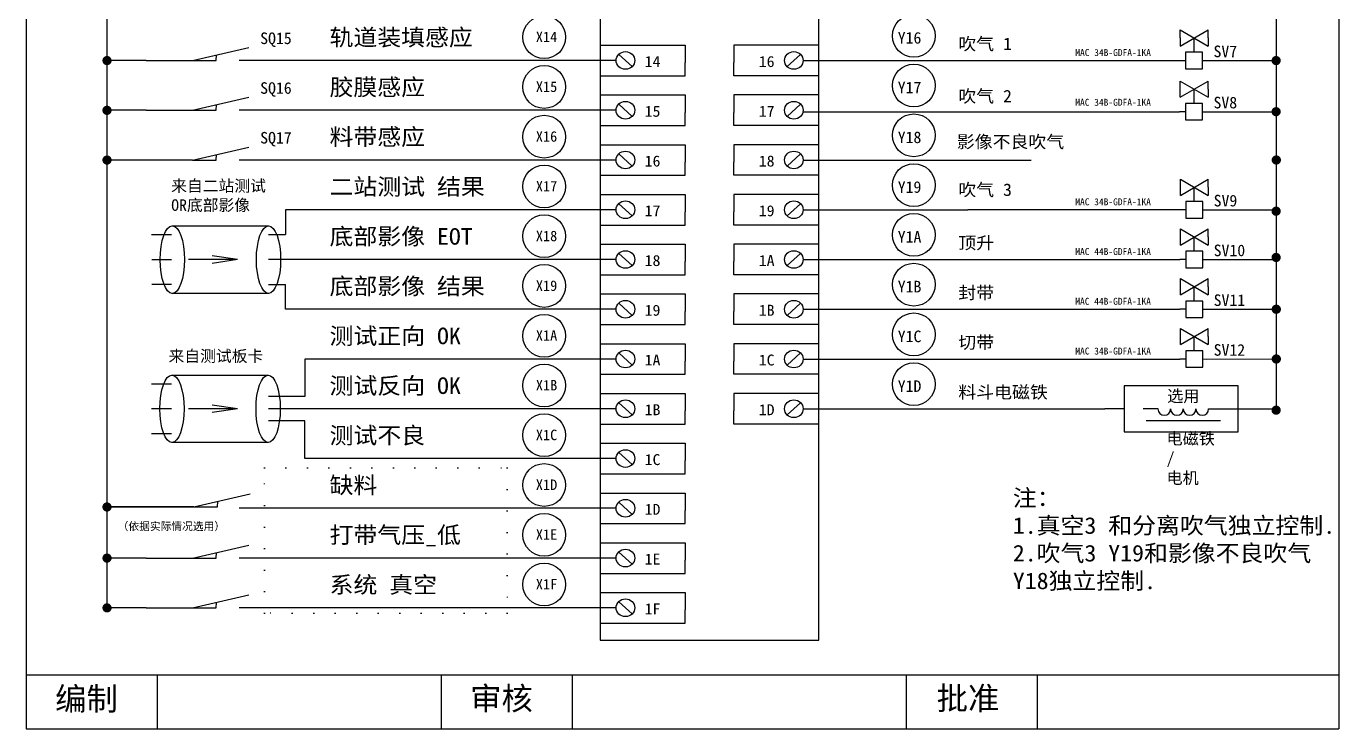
# Model space of a CAD drawing. Header units: millimetres. Extents: x 853 to 1267, y -1566 to -82.
# Drawn here: x 853 to 1053, y -405.9 to -298.9 of the extents above; entities that cross this region are included whole.
import ezdxf

# ---------------------------------------------------------------- set-up
doc = ezdxf.new("R2010")
doc.units = ezdxf.units.MM
doc.linetypes.add('DOT2', pattern=[3.175, 0, -3.175])
doc.layers.add('MAIN', color=7, linetype='Continuous')
doc.layers.add('虚线', color=7, linetype='DOT2')
doc.layers.add('粗体', color=7, linetype='Continuous', lineweight=35)
doc.styles.add('宋体', font='')
doc.styles.get('宋体').set_extended_font_data('SimSun')

msp = doc.modelspace()

# ---------------------------------------------------------------- linework, layer by layer
for p, q in [((853.04, -92, 165.16), (853.04, -405.95, 165.91)), ((1053.04, -92, 165.16), (1053.04, -405.95, 165.91))]:
    msp.add_line(p, q)
at = {"lineweight": -3}
for p, q in [((865.35, -387.53, 245.28), (865.35, -147.09, 166.09)), ((1028.88, -300.7, 223.43), (1028.88, -299.47, 223.43)), ((1028.88, -301.93, 223.43), (1033.12, -299.47, 223.43)), ((1028.88, -299.47, 223.43), (1033.12, -301.93, 223.43)), ((1033.12, -300.7, 223.43), (1033.12, -299.47, 223.43)), ((940.51, -301.8, 223.77), (953.47, -301.8, 223.77)), ((953.47, -301.8, 223.43), (953.47, -303.8, 223.43)), ((973.85, -301.8, 223.77), (960.89, -301.8, 223.77)), ((960.89, -301.8, 223.43), (960.89, -303.8, 223.43)), ((1028.88, -300.7, 223.43), (1028.88, -301.93, 223.43)), ((1031, -302.88, 223.43), (1031, -300.7, 223.43)), ((1033.12, -300.7, 223.43), (1033.12, -301.93, 223.43)), ((878.39, -304.13, 223.43), (886.97, -302.15, 223.43)), ((881.99, -304.13, 223.43), (882.01, -303.29, 223.43)), ((953.47, -303.8, 223.43), (953.47, -304.45, 223.43)), ((960.89, -303.8, 223.43), (960.89, -304.45, 223.43)), ((878.39, -304.13, 223.43), (881.99, -304.13, 223.43)), ((953.47, -306.46, 223.43), (953.47, -304.45, 223.43)), ((960.89, -306.46, 223.43), (960.89, -304.45, 223.43)), ((1027.89, -304.13, 223.43), (1029.7, -304.13, 223.43)), ((1032.3, -304.13, 223.43), (1043.5, -304.14, 229.23)), ((940.51, -306.46, 223.43), (953.47, -306.46, 223.43)), ((973.85, -306.46, 223.43), (960.89, -306.46, 223.43)), ((1028.88, -309.73, 226.06), (1028.88, -307.26, 226.06)), ((1028.88, -309.73, 226.06), (1033.12, -307.26, 226.06)), ((1028.88, -307.26, 226.06), (1033.12, -309.73, 226.06)), ((1033.12, -308.5, 226.06), (1033.12, -307.26, 226.06)), ((878.39, -311.71, 225.98), (886.97, -309.73, 225.98)), ((940.51, -309.38, 226.32), (953.47, -309.38, 226.32)), ((953.47, -309.38, 225.98), (953.47, -311.38, 225.98)), ((973.85, -309.38, 226.32), (960.89, -309.38, 226.32)), ((960.89, -309.38, 225.98), (960.89, -311.38, 225.98)), ((1031, -310.68, 226.06), (1031, -308.5, 226.06)), ((1033.12, -308.5, 226.06), (1033.12, -309.73, 226.06)), ((878.39, -311.71, 225.98), (881.99, -311.71, 225.98)), ((881.99, -311.71, 225.98), (882.01, -310.88, 225.98)), ((953.47, -311.38, 225.98), (953.47, -312.03, 225.98)), ((960.89, -311.38, 225.98), (960.89, -312.03, 225.98)), ((1032.3, -311.93, 226.06), (1043.5, -311.93, 231.85)), ((1032.86, -311.93, 226.06), (1043.5, -311.93, 231.85)), ((953.47, -314.04, 225.98), (953.47, -312.03, 225.98)), ((960.89, -314.04, 225.98), (960.89, -312.03, 225.98)), ((940.51, -314.04, 225.98), (953.47, -314.04, 225.98)), ((973.85, -314.04, 225.98), (960.89, -314.04, 225.98)), ((878.39, -319.29, 228.54), (886.97, -317.31, 228.54)), ((940.51, -316.96, 228.88), (953.47, -316.96, 228.88)), ((953.47, -316.96, 228.54), (953.47, -318.97, 228.54)), ((973.85, -316.96, 228.88), (960.89, -316.96, 228.88)), ((960.89, -316.96, 228.54), (960.89, -318.97, 228.54)), ((878.39, -319.29, 228.54), (881.99, -319.29, 228.54)), ((881.99, -319.29, 228.54), (882.01, -318.46, 228.54)), ((953.47, -318.97, 228.54), (953.47, -319.61, 228.54)), ((953.47, -321.62, 228.54), (953.47, -319.61, 228.54)), ((960.89, -318.97, 228.54), (960.89, -319.61, 228.54)), ((960.89, -321.62, 228.54), (960.89, -319.61, 228.54)), ((940.51, -321.62, 228.54), (953.47, -321.62, 228.54)), ((973.85, -321.62, 228.54), (960.89, -321.62, 228.54)), ((1028.91, -324.68, 231.09), (1028.91, -322.21, 231.09)), ((1028.91, -324.68, 231.09), (1033.14, -322.21, 231.09)), ((1028.91, -322.21, 231.09), (1033.14, -324.68, 231.09)), ((1031.02, -325.62, 231.09), (1031.02, -323.44, 231.09)), ((1033.14, -323.44, 231.09), (1033.14, -322.21, 231.09)), ((1033.14, -323.44, 231.09), (1033.14, -324.68, 231.09)), ((940.51, -324.54, 231.43), (953.47, -324.54, 231.43)), ((953.47, -324.54, 231.09), (953.47, -326.55, 231.09)), ((973.85, -324.54, 231.43), (960.89, -324.54, 231.43)), ((960.89, -324.54, 231.09), (960.89, -326.55, 231.09)), ((953.47, -326.55, 231.09), (953.47, -327.19, 231.09)), ((953.47, -329.2, 231.09), (953.47, -327.19, 231.09)), ((960.89, -326.55, 231.09), (960.89, -327.19, 231.09)), ((960.89, -329.2, 231.09), (960.89, -327.19, 231.09)), ((1032.32, -326.87, 231.09), (1043.52, -326.87, 236.89)), ((1032.88, -326.87, 231.09), (1043.52, -326.87, 236.89)), ((940.51, -329.2, 231.09), (953.47, -329.2, 231.09)), ((973.85, -329.2, 231.09), (960.89, -329.2, 231.09)), ((1028.91, -332.26, 233.65), (1028.91, -329.79, 233.65)), ((1028.91, -332.26, 233.65), (1033.14, -329.79, 233.65)), ((1028.91, -329.79, 233.65), (1033.14, -332.26, 233.65)), ((1028.91, -332.26, 233.65), (1028.91, -329.79, 233.65)), ((1028.91, -332.26, 233.65), (1033.14, -329.79, 233.65)), ((1028.91, -329.79, 233.65), (1033.14, -332.26, 233.65)), ((1033.14, -331.02, 233.65), (1033.14, -329.79, 233.65)), ((1033.14, -331.02, 233.65), (1033.14, -329.79, 233.65)), ((1031.02, -333.2, 233.65), (1031.02, -331.02, 233.65)), ((1031.02, -333.2, 233.65), (1031.02, -331.02, 233.65)), ((1033.14, -331.02, 233.65), (1033.14, -332.26, 233.65)), ((1033.14, -331.02, 233.65), (1033.14, -332.26, 233.65)), ((885.21, -334.46, 233.65), (881.36, -333.88, 233.65)), ((940.51, -332.12, 233.99), (953.47, -332.12, 233.99)), ((953.47, -332.12, 233.65), (953.47, -334.13, 233.65)), ((973.85, -332.12, 233.99), (960.89, -332.12, 233.99)), ((960.89, -332.12, 233.65), (960.89, -334.13, 233.65)), ((885.21, -334.46, 233.65), (881.36, -335.04, 233.65)), ((953.47, -334.13, 233.65), (953.47, -334.77, 233.65)), ((953.47, -336.78, 233.65), (953.47, -334.77, 233.65)), ((960.89, -334.13, 233.65), (960.89, -334.77, 233.65)), ((960.89, -336.78, 233.65), (960.89, -334.77, 233.65)), ((1032.32, -334.46, 233.65), (1043.52, -334.45, 239.44)), ((1032.32, -334.46, 233.65), (1043.52, -334.45, 239.44)), ((1032.88, -334.46, 233.65), (1043.52, -334.45, 239.44)), ((1032.88, -334.46, 233.65), (1043.52, -334.45, 239.44)), ((940.51, -336.78, 233.65), (953.47, -336.78, 233.65)), ((973.85, -336.78, 233.65), (960.89, -336.78, 233.65)), ((1028.91, -339.84, 236.2), (1033.14, -337.37, 236.2)), ((1028.91, -337.37, 236.2), (1033.14, -339.84, 236.2)), ((1028.91, -339.84, 236.2), (1028.91, -337.37, 236.2)), ((1028.91, -339.84, 236.2), (1033.14, -337.37, 236.2)), ((1028.91, -337.37, 236.2), (1033.14, -339.84, 236.2)), ((1033.14, -338.6, 236.2), (1033.14, -337.37, 236.2)), ((1033.14, -338.6, 236.2), (1033.14, -337.37, 236.2)), ((940.51, -339.7, 236.54), (953.47, -339.7, 236.54)), ((953.47, -339.7, 236.2), (953.47, -341.71, 236.2)), ((973.85, -339.7, 236.54), (960.89, -339.7, 236.54)), ((960.89, -339.7, 236.2), (960.89, -341.71, 236.2)), ((1031.02, -340.78, 236.2), (1031.02, -338.6, 236.2)), ((1031.02, -340.78, 236.2), (1031.02, -338.6, 236.2)), ((1033.14, -338.6, 236.2), (1033.14, -339.84, 236.2)), ((1033.14, -338.6, 236.2), (1033.14, -339.84, 236.2)), ((953.47, -341.71, 236.2), (953.47, -342.36, 236.2)), ((960.89, -341.71, 236.2), (960.89, -342.36, 236.2)), ((953.47, -344.36, 236.2), (953.47, -342.36, 236.2)), ((960.89, -344.36, 236.2), (960.89, -342.36, 236.2)), ((1032.32, -342.04, 236.2), (1043.52, -342.03, 242)), ((1032.32, -342.04, 236.2), (1043.52, -342.03, 242)), ((1032.88, -342.04, 236.2), (1043.52, -342.03, 242)), ((1032.88, -342.04, 236.2), (1043.52, -342.03, 242)), ((940.51, -344.36, 236.2), (953.47, -344.36, 236.2)), ((973.85, -344.36, 236.2), (960.89, -344.36, 236.2)), ((1028.91, -347.42, 238.76), (1033.14, -344.95, 238.76)), ((1028.91, -344.95, 238.76), (1033.14, -347.42, 238.76)), ((1028.91, -347.42, 238.76), (1028.91, -344.95, 238.76)), ((1028.91, -347.42, 238.76), (1033.14, -344.95, 238.76)), ((1028.91, -344.95, 238.76), (1033.14, -347.42, 238.76)), ((1028.91, -347.42, 238.76), (1033.14, -344.95, 238.76)), ((1028.91, -344.95, 238.76), (1033.14, -347.42, 238.76)), ((1028.91, -347.42, 238.76), (1028.91, -344.95, 238.76)), ((1028.91, -347.42, 238.76), (1033.14, -344.95, 238.76)), ((1028.91, -344.95, 238.76), (1033.14, -347.42, 238.76)), ((1028.91, -347.42, 238.76), (1033.14, -344.95, 238.76)), ((1028.91, -344.95, 238.76), (1033.14, -347.42, 238.76)), ((1028.91, -347.42, 238.76), (1028.91, -344.95, 238.76)), ((1028.91, -347.42, 238.76), (1033.14, -344.95, 238.76)), ((1028.91, -344.95, 238.76), (1033.14, -347.42, 238.76)), ((1033.14, -346.19, 238.76), (1033.14, -344.95, 238.76)), ((1033.14, -346.19, 238.76), (1033.14, -344.95, 238.76)), ((1033.14, -346.19, 238.76), (1033.14, -344.95, 238.76)), ((1033.14, -346.19, 238.76), (1033.14, -344.95, 238.76)), ((1033.14, -346.19, 238.76), (1033.14, -344.95, 238.76)), ((1033.14, -346.19, 238.76), (1033.14, -344.95, 238.76)), ((940.51, -347.28, 239.1), (953.47, -347.28, 239.1)), ((953.47, -347.28, 238.76), (953.47, -349.29, 238.76)), ((973.85, -347.28, 239.1), (960.89, -347.28, 239.1)), ((960.89, -347.28, 238.76), (960.89, -349.29, 238.76)), ((1031.02, -348.37, 238.76), (1031.02, -346.19, 238.76)), ((1031.02, -348.37, 238.76), (1031.02, -346.19, 238.76)), ((1031.02, -348.37, 238.76), (1031.02, -346.19, 238.76)), ((1031.02, -348.37, 238.76), (1031.02, -346.19, 238.76)), ((1031.02, -348.37, 238.76), (1031.02, -346.19, 238.76)), ((1031.02, -348.37, 238.76), (1031.02, -346.19, 238.76)), ((1033.14, -346.19, 238.76), (1033.14, -347.42, 238.76)), ((1033.14, -346.19, 238.76), (1033.14, -347.42, 238.76)), ((1033.14, -346.19, 238.76), (1033.14, -347.42, 238.76)), ((1033.14, -346.19, 238.76), (1033.14, -347.42, 238.76)), ((1033.14, -346.19, 238.76), (1033.14, -347.42, 238.76)), ((1033.14, -346.19, 238.76), (1033.14, -347.42, 238.76)), ((953.47, -349.29, 238.76), (953.47, -349.94, 238.76)), ((953.47, -351.94, 238.76), (953.47, -349.94, 238.76)), ((960.89, -349.29, 238.76), (960.89, -349.94, 238.76)), ((960.89, -351.94, 238.76), (960.89, -349.94, 238.76)), ((1032.32, -349.62, 238.76), (1043.52, -349.61, 244.55)), ((1032.32, -349.62, 238.76), (1043.52, -349.61, 244.55)), ((1032.32, -349.62, 238.76), (1043.52, -349.61, 244.55)), ((1032.32, -349.62, 238.76), (1043.52, -349.61, 244.55)), ((1032.32, -349.62, 238.76), (1043.52, -349.61, 244.55)), ((1032.32, -349.62, 238.76), (1043.52, -349.61, 244.55)), ((1032.88, -349.62, 238.76), (1043.52, -349.61, 244.55)), ((1032.88, -349.62, 238.76), (1043.52, -349.61, 244.55)), ((1032.88, -349.62, 238.76), (1043.52, -349.61, 244.55)), ((1032.88, -349.62, 238.76), (1043.52, -349.61, 244.55)), ((1032.88, -349.62, 238.76), (1043.52, -349.61, 244.55)), ((1032.88, -349.62, 238.76), (1043.52, -349.61, 244.55)), ((940.51, -351.94, 238.76), (953.47, -351.94, 238.76)), ((973.85, -351.94, 238.76), (960.89, -351.94, 238.76)), ((940.51, -354.87, 241.65), (953.47, -354.87, 241.65)), ((953.47, -354.86, 241.31), (953.47, -356.87, 241.31)), ((960.89, -354.86, 241.31), (960.89, -356.87, 241.31)), ((973.85, -354.87, 241.65), (960.89, -354.87, 241.65)), ((885.21, -357.2, 241.31), (881.36, -356.62, 241.31)), ((885.21, -357.2, 241.31), (881.36, -357.78, 241.31)), ((953.47, -356.87, 241.31), (953.47, -357.52, 241.31)), ((953.47, -359.53, 241.31), (953.47, -357.52, 241.31)), ((960.89, -356.87, 241.31), (960.89, -357.52, 241.31)), ((960.89, -359.53, 241.31), (960.89, -357.52, 241.31)), ((1025.5, -357.22, 241.31), (1023.23, -357.22, 241.31)), ((1033.22, -357.22, 241.31), (1042.85, -357.22, 241.31)), ((940.51, -359.53, 241.31), (953.47, -359.53, 241.31)), ((973.85, -359.53, 241.31), (960.89, -359.53, 241.31)), ((1035.03, -359.01, 241.31), (1023.7, -359.01, 241.31)), ((940.51, -362.45, 244.21), (953.47, -362.45, 244.21)), ((953.47, -362.44, 243.87), (953.47, -364.45, 243.87)), ((953.47, -364.45, 243.87), (953.47, -365.1, 243.87)), ((953.47, -367.11, 243.87), (953.47, -365.1, 243.87)), ((940.51, -367.11, 243.87), (953.47, -367.11, 243.87)), ((878.6, -372.16, 240.22), (887.18, -370.18, 240.22)), ((882.2, -372.16, 240.22), (882.22, -371.32, 240.22)), ((940.51, -370.03, 246.76), (953.47, -370.03, 246.76)), ((953.47, -370.03, 246.42), (953.47, -372.03, 246.42)), ((878.6, -372.16, 240.22), (882.2, -372.16, 240.22)), ((953.47, -372.03, 246.42), (953.47, -372.68, 246.42)), ((953.47, -374.69, 246.42), (953.47, -372.68, 246.42)), ((940.51, -374.69, 246.42), (953.47, -374.69, 246.42)), ((878.39, -379.94, 248.98), (886.97, -377.96, 248.98)), ((940.51, -377.61, 249.32), (953.47, -377.61, 249.32)), ((953.47, -377.61, 248.98), (953.47, -379.62, 248.98)), ((878.39, -379.94, 248.98), (881.99, -379.94, 248.98)), ((881.99, -379.94, 248.98), (882.01, -379.11, 248.98)), ((953.47, -379.62, 248.98), (953.47, -380.26, 248.98)), ((953.47, -382.27, 248.98), (953.47, -380.26, 248.98)), ((940.51, -382.27, 248.98), (953.47, -382.27, 248.98)), ((878.39, -387.52, 251.53), (886.97, -385.54, 251.53)), ((940.51, -385.19, 251.87), (953.47, -385.19, 251.87)), ((953.47, -385.19, 251.53), (953.47, -387.2, 251.53)), ((878.39, -387.52, 251.53), (881.99, -387.52, 251.53)), ((881.99, -387.52, 251.53), (882.01, -386.69, 251.53)), ((953.47, -387.2, 251.53), (953.47, -387.84, 251.53)), ((953.47, -389.85, 251.53), (953.47, -387.84, 251.53)), ((940.51, -389.85, 251.53), (953.47, -389.85, 251.53))]:
    msp.add_line(p, q, dxfattribs=at)
at = {"extrusion": (-6.16298e-33, 0.319321, 0.947647)}
for p, q in [((1043.5, -211.71, 199.19), (1043.5, -357.41, 257.95)), ((943.32, -303.21, 223.12), (945.38, -305.05, 223.74)), ((971.04, -303.21, 223.12), (968.98, -305.05, 223.74)), ((871.33, -304.13, 223.43), (865.35, -304.14, 217.18)), ((871.33, -304.13, 223.43), (878.39, -304.13, 223.43)), ((938.17, -304.13, 223.43), (885.49, -304.13, 223.43)), ((942.93, -304.13, 223.43), (938.17, -304.13, 223.43)), ((971.42, -304.13, 223.43), (976.19, -304.13, 223.43)), ((976.19, -304.13, 223.43), (996.51, -304.13, 223.43)), ((996.51, -304.13, 223.43), (1027.87, -304.13, 223.43)), ((871.33, -311.71, 225.98), (865.35, -311.72, 219.74)), ((871.33, -311.71, 225.98), (878.39, -311.71, 225.98)), ((892.55, -311.71, 225.98), (885.49, -311.71, 225.98)), ((938.17, -311.71, 225.98), (892.55, -311.71, 225.98)), ((942.93, -311.71, 225.98), (938.17, -311.71, 225.98)), ((943.32, -310.79, 225.67), (945.38, -312.64, 226.3)), ((971.04, -310.79, 225.67), (968.98, -312.64, 226.3)), ((971.41, -311.93, 226.06), (976.19, -311.93, 226.06)), ((976.19, -311.93, 226.06), (996.51, -311.93, 226.06)), ((996.51, -311.93, 226.06), (1028.79, -311.93, 226.06)), ((1029.7, -311.93, 226.06), (1028.8, -311.93, 226.06)), ((878.39, -319.29, 228.54), (865.35, -319.3, 222.29)), ((938.17, -319.29, 228.54), (885.49, -319.29, 228.54)), ((942.93, -319.29, 228.54), (938.17, -319.29, 228.54)), ((943.32, -318.37, 228.23), (945.38, -320.22, 228.85)), ((971.04, -318.37, 228.23), (968.98, -320.22, 228.85)), ((971.42, -319.29, 228.54), (976.19, -319.29, 228.54)), ((976.19, -319.29, 228.54), (996.51, -319.29, 228.54)), ((996.51, -319.29, 228.54), (1006.17, -319.29, 228.54)), ((943.32, -325.95, 230.78), (945.38, -327.8, 231.4)), ((971.04, -325.95, 230.78), (968.98, -327.8, 231.4)), ((938.17, -326.87, 231.09), (892.55, -326.87, 231.09)), ((892.55, -326.87, 231.09), (892.55, -330.66, 232.37)), ((942.93, -326.87, 231.09), (938.17, -326.87, 231.09)), ((971.42, -326.87, 231.09), (976.19, -326.87, 231.09)), ((976.19, -326.87, 231.09), (996.51, -326.87, 231.09)), ((1028.82, -326.87, 231.09), (996.51, -326.87, 231.09)), ((1029.72, -326.87, 231.09), (1028.82, -326.87, 231.09)), ((875.31, -329.3, 231.91), (889.95, -329.3, 231.91)), ((872.14, -330.66, 232.37), (875.2, -330.66, 232.37)), ((889.96, -330.66, 232.37), (892.55, -330.66, 232.37)), ((943.32, -333.53, 233.34), (945.38, -335.38, 233.96)), ((971.04, -333.53, 233.34), (968.98, -335.38, 233.96)), ((872.17, -334.46, 233.65), (875.2, -334.46, 233.65)), ((885.21, -334.46, 233.65), (877.78, -334.46, 233.65)), ((938.17, -334.46, 233.65), (889.96, -334.46, 233.65)), ((942.93, -334.46, 233.65), (938.17, -334.46, 233.65)), ((971.42, -334.46, 233.65), (976.19, -334.46, 233.65)), ((976.19, -334.46, 233.65), (996.51, -334.46, 233.65)), ((996.51, -334.46, 233.65), (1028.82, -334.46, 233.65)), ((1029.72, -334.46, 233.65), (1028.82, -334.46, 233.65)), ((1029.72, -334.46, 233.65), (1028.82, -334.46, 233.65)), ((875.2, -338.25, 234.92), (872.2, -338.25, 234.92)), ((889.96, -339.61, 235.38), (875.25, -339.61, 235.38)), ((889.96, -338.25, 234.92), (892.55, -338.25, 234.92)), ((892.55, -342.04, 236.2), (892.55, -338.25, 234.92)), ((943.32, -341.11, 235.89), (945.38, -342.96, 236.51)), ((971.04, -341.11, 235.89), (968.98, -342.96, 236.51)), ((938.17, -342.04, 236.2), (892.55, -342.04, 236.2)), ((942.93, -342.04, 236.2), (938.17, -342.04, 236.2)), ((971.42, -342.04, 236.2), (976.19, -342.04, 236.2)), ((976.19, -342.04, 236.2), (996.51, -342.04, 236.2)), ((996.51, -342.04, 236.2), (1028.82, -342.04, 236.2)), ((1029.72, -342.04, 236.2), (1028.82, -342.04, 236.2)), ((1029.72, -342.04, 236.2), (1028.82, -342.04, 236.2)), ((938.17, -349.62, 238.76), (895.47, -349.62, 238.76)), ((895.47, -349.62, 238.76), (895.47, -355.34, 240.69)), ((942.93, -349.62, 238.76), (938.17, -349.62, 238.76)), ((943.32, -348.69, 238.45), (945.38, -350.54, 239.07)), ((971.04, -348.69, 238.45), (968.98, -350.54, 239.07)), ((971.42, -349.62, 238.76), (976.19, -349.62, 238.76)), ((976.19, -349.62, 238.76), (996.51, -349.62, 238.76)), ((996.51, -349.62, 238.76), (1028.82, -349.62, 238.76)), ((1029.72, -349.62, 238.76), (1028.82, -349.62, 238.76)), ((1029.72, -349.62, 238.76), (1028.82, -349.62, 238.76)), ((1029.72, -349.62, 238.76), (1028.82, -349.62, 238.76)), ((1029.72, -349.62, 238.76), (1028.82, -349.62, 238.76)), ((1029.72, -349.62, 238.76), (1028.82, -349.62, 238.76)), ((1029.72, -349.62, 238.76), (1028.82, -349.62, 238.76)), ((875.2, -353.47, 240.06), (872.14, -353.47, 240.06)), ((875.25, -352.05, 239.58), (889.89, -352.05, 239.58)), ((895.47, -355.34, 240.69), (889.96, -355.34, 240.69)), ((875.2, -357.2, 241.31), (872.14, -357.2, 241.31)), ((885.21, -357.2, 241.31), (877.78, -357.2, 241.31)), ((938.17, -357.2, 241.31), (889.96, -357.2, 241.31)), ((942.93, -357.2, 241.31), (938.17, -357.2, 241.31)), ((943.32, -356.28, 241), (945.38, -358.12, 241.62)), ((971.04, -356.28, 241), (968.98, -358.12, 241.62)), ((971.42, -357.2, 241.31), (976.19, -357.2, 241.31)), ((976.19, -357.2, 241.31), (996.51, -357.2, 241.31)), ((996.51, -357.2, 241.31), (1017.39, -357.2, 241.31)), ((1020.32, -357.2, 241.31), (1017.39, -357.2, 241.31)), ((895.5, -359.01, 241.92), (889.96, -359.01, 241.92)), ((895.5, -364.78, 243.87), (895.5, -359.01, 241.92)), ((875.2, -360.99, 242.59), (872.14, -360.99, 242.59)), ((889.9, -362.35, 243.05), (875.19, -362.35, 243.05)), ((943.32, -363.86, 243.55), (945.38, -365.7, 244.18)), ((938.17, -364.78, 243.87), (895.5, -364.78, 243.87)), ((942.93, -364.78, 243.87), (938.17, -364.78, 243.87)), ((943.32, -371.44, 246.11), (945.38, -373.28, 246.73)), ((938.17, -372.36, 246.42), (885.49, -372.36, 246.42)), ((942.93, -372.36, 246.42), (938.17, -372.36, 246.42)), ((871.33, -379.94, 248.98), (865.35, -379.95, 242.73)), ((871.33, -379.94, 248.98), (878.39, -379.94, 248.98)), ((892.55, -379.94, 248.98), (885.49, -379.94, 248.98)), ((938.17, -379.94, 248.98), (892.55, -379.94, 248.98)), ((942.93, -379.94, 248.98), (938.17, -379.94, 248.98)), ((943.32, -379.02, 248.66), (945.38, -380.87, 249.29)), ((871.33, -387.52, 251.53), (865.35, -387.53, 245.28)), ((871.33, -387.52, 251.53), (878.39, -387.52, 251.53)), ((938.17, -387.52, 251.53), (885.49, -387.52, 251.53)), ((942.93, -387.52, 251.53), (938.17, -387.52, 251.53)), ((943.32, -386.6, 251.22), (945.38, -388.45, 251.84)), ((940.51, -392.47, 165.16), (973.84, -392.47, 165.16))]:
    msp.add_line(p, q, dxfattribs=at)
at = {"lineweight": -3, "elevation": 165.16}
msp.add_lwpolyline([(973.84, -392.47), (973.84, -110.33), (940.53, -110.33), (940.51, -392.47)], dxfattribs=at)
at = {"lineweight": -3, "const_width": 0.705}
for points, elevation in [([(865, -304.14, 1), (865.7, -304.14, 1)], 217.18), ([(1043.15, -304.14, 1), (1043.85, -304.14, 1)], 229.23), ([(865, -311.72, 1), (865.7, -311.72, 1)], 219.74), ([(1043.15, -311.93, 1), (1043.85, -311.93, 1)], 231.85), ([(865, -319.3, 1), (865.7, -319.3, 1)], 222.29), ([(1043.17, -319.29, 1), (1043.88, -319.29, 1)], 234.33), ([(1043.15, -327.09, 1), (1043.85, -327.09, 1)], 197.88), ([(1043.15, -334.14, 1), (1043.85, -334.14, 1)], 197.88), ([(1043.17, -342.03, 1), (1043.88, -342.03, 1)], 242), ([(1043.17, -349.61, 1), (1043.88, -349.61, 1)], 244.55), ([(1043.17, -349.61, 1), (1043.88, -349.61, 1)], 244.55), ([(1043.15, -357.41, 1), (1043.85, -357.41, 1)], 257.95), ([(865, -372.16, 1), (865.7, -372.16, 1)], 240.22), ([(865, -379.95, 1), (865.7, -379.95, 1)], 242.73), ([(865, -387.53, 1), (865.7, -387.53, 1)], 245.28)]:
    msp.add_lwpolyline(points, format="xyb", close=True, dxfattribs=dict(at, elevation=elevation))
at = {"lineweight": -3}
for points, elevation in [([(1029.7, -305.38), (1032.3, -305.38), (1032.3, -302.88), (1029.7, -302.88)], 223.43), ([(1029.7, -313.18), (1032.3, -313.18), (1032.3, -310.68), (1029.7, -310.68)], 226.06), ([(1029.72, -328.13), (1032.32, -328.13), (1032.32, -325.62), (1029.72, -325.62)], 231.09), ([(1029.72, -335.71), (1032.32, -335.71), (1032.32, -333.2), (1029.72, -333.2)], 233.65), ([(1029.72, -335.71), (1032.32, -335.71), (1032.32, -333.2), (1029.72, -333.2)], 233.65), ([(1029.72, -343.29), (1032.32, -343.29), (1032.32, -340.78), (1029.72, -340.78)], 236.2), ([(1029.72, -343.29), (1032.32, -343.29), (1032.32, -340.78), (1029.72, -340.78)], 236.2), ([(1029.72, -350.87), (1032.32, -350.87), (1032.32, -348.37), (1029.72, -348.37)], 238.76), ([(1029.72, -350.87), (1032.32, -350.87), (1032.32, -348.37), (1029.72, -348.37)], 238.76), ([(1029.72, -350.87), (1032.32, -350.87), (1032.32, -348.37), (1029.72, -348.37)], 238.76), ([(1029.72, -350.87), (1032.32, -350.87), (1032.32, -348.37), (1029.72, -348.37)], 238.76), ([(1029.72, -350.87), (1032.32, -350.87), (1032.32, -348.37), (1029.72, -348.37)], 238.76), ([(1029.72, -350.87), (1032.32, -350.87), (1032.32, -348.37), (1029.72, -348.37)], 238.76), ([(1020.32, -360.7), (1037.7, -360.7), (1037.7, -353.7), (1020.32, -353.7)], 241.31)]:
    msp.add_lwpolyline(points, close=True, dxfattribs=dict(at, elevation=elevation))
at = {"color": 1, "lineweight": -3}
for centre in [(931.97, -300.58, 238.81), (988.28, -300.37, 238.74), (931.97, -308.16, 241.36), (988.28, -307.95, 241.29), (931.97, -315.74, 243.92), (988.28, -315.53, 243.85), (988.28, -323.11, 246.4), (931.97, -323.32, 246.47), (931.97, -330.9, 249.03), (988.28, -330.7, 248.96), (931.97, -338.48, 251.58), (988.28, -338.28, 251.51), (931.97, -346.07, 254.14), (988.28, -345.86, 254.07), (931.97, -353.65, 256.69), (988.28, -353.44, 256.62), (931.97, -361.23, 259.25), (931.97, -368.81, 261.8), (931.97, -376.39, 264.35), (931.97, -383.97, 266.91)]:
    msp.add_circle(centre, 3.26, dxfattribs=at)
at = {"extrusion": (-6.16298e-33, 0.319321, 0.947647)}
for centre in [(-944.35, 359.55, 114.62), (-970.01, 359.55, 114.62), (-944.35, 367.55, 114.62), (-970.01, 367.55, 114.62), (-944.35, 375.55, 114.62), (-970.01, 375.55, 114.62), (-944.35, 383.55, 114.62), (-970.01, 383.55, 114.62), (-944.35, 391.55, 114.62), (-970.01, 391.55, 114.62), (-944.35, 399.55, 114.62), (-970.01, 399.55, 114.62), (-944.35, 407.55, 114.62), (-970.01, 407.55, 114.62), (-944.35, 415.55, 114.62), (-970.01, 415.55, 114.62), (-944.35, 423.55, 114.62), (-944.35, 431.55, 114.62), (-944.35, 439.55, 114.62), (-944.35, 447.55, 114.62)]:
    msp.add_circle(centre, 1.42, dxfattribs=at)
at = {"lineweight": -3}
for centre in [(1026.46, -357.22, 241.31), (1028.39, -357.22, 241.31), (1030.32, -357.22, 241.31), (1032.25, -357.22, 241.31)]:
    msp.add_arc(centre, 0.966, 180, 0, dxfattribs=at)
at = {"extrusion": (-2.46519e-32, 0.319321, 0.947647)}
for centre in [(875.3, -334.46, 233.65), (889.96, -334.46, 233.65), (875.24, -357.2, 241.31)]:
    msp.add_ellipse(centre, major_axis=(0, 5.15, -1.74), ratio=0.339932, dxfattribs=at)
at = {"extrusion": (-1.2326e-32, 0.319321, 0.947647)}
msp.add_ellipse((889.9, -357.2, 241.31), major_axis=(0, 5.15, -1.74), ratio=0.339932, dxfattribs=at)
at = {"layer": 'MAIN', "color": 7, "linetype": 'ByBlock', "lineweight": -3}
for p, q in [((853.04, -397.73, 165.16), (1053.04, -397.73, 165.16)), ((873.04, -405.95, 165.91), (873.04, -397.73, 165.16)), ((916.29, -397.73, 165.16), (916.29, -405.95, 165.91)), ((936.29, -405.95, 165.91), (936.29, -397.73, 165.16)), ((987.13, -397.73, 165.16), (987.13, -405.95, 165.91)), ((1007.13, -405.95, 165.91), (1007.13, -397.73, 165.16)), ((853.04, -405.95, 165.91), (1053.04, -405.95, 165.91))]:
    msp.add_line(p, q, dxfattribs=at)
at = {"layer": '粗体', "extrusion": (-6.16298e-33, 0.319321, 0.947647)}
msp.add_line((865.35, -372.16, 240.22), (878.6, -372.16, 240.22), dxfattribs=at)
at = {"layer": '虚线', "extrusion": (-6.16298e-33, 0.319321, 0.947647), "elevation": 225.16}
msp.add_lwpolyline([(-889.33, 462.32), (-926.33, 462.32), (-926.33, 485.64), (-889.33, 485.64)], close=True, dxfattribs=at)

# ---------------------------------------------------------------- texts
at = {"lineweight": -3, "attachment_point": 1}
for s, insert, char_height, width in [('SQ15', (888.69, -299.86, 223.43), 1.764, 7.9966), ('SV7', (1033.96, -301.86, 223.43), 1.764, 14.7282), ('MAC{\\fSimSun|b0|i0|c134|p54; 34}B{\\fSimSun|b0|i0|c134|p54;-}GDFA{\\fSimSun|b0|i0|c134|p54;-1}KA', (1012.9, -302.39, 206.64), 1.0582, 15.1146), ('SQ16', (888.69, -307.44, 225.98), 1.764, 7.9966), ('MAC{\\fSimSun|b0|i0|c134|p54; 34}B{\\fSimSun|b0|i0|c134|p54;-}GDFA{\\fSimSun|b0|i0|c134|p54;-1}KA', (1012.9, -309.97, 209.2), 1.0582, 15.1146), ('SV8', (1033.96, -309.66, 226.06), 1.764, 14.7282), ('SQ17', (888.69, -315.02, 228.54), 1.764, 7.9966), ('{\\fSimSun|b0|i0|c134|p54;来自二站测试\\POR底部影像}', (875.13, -322.34, 247.13), 1.7637, 15.4309), ('MAC{\\fSimSun|b0|i0|c134|p54; 34}B{\\fSimSun|b0|i0|c134|p54;-}GDFA{\\fSimSun|b0|i0|c134|p54;-1}KA', (1012.9, -325.13, 214.31), 1.0582, 15.1146), ('SV9', (1033.98, -324.6, 231.09), 1.764, 14.7282), ('MAC 44B-GDFA-1KA', (1012.9, -332.71, 216.86), 1.0582, 16.4665), ('SV10', (1033.98, -332.18, 233.65), 1.764, 14.7282), ('SV', (1033.98, -332.18, 233.65), 1.764, 14.7282), ('SV11', (1033.98, -339.77, 236.2), 1.764, 14.7282), ('MAC 44B-GDFA-1KA', (1012.9, -340.29, 219.42), 1.0582, 16.2543), ('MAC{\\fSimSun|b0|i0|c134|p54; 34}B{\\fSimSun|b0|i0|c134|p54;-}GDFA{\\fSimSun|b0|i0|c134|p54;-1}KA', (1012.9, -347.87, 221.97), 1.0582, 15.1146), ('SV12', (1033.98, -347.35, 238.76), 1.764, 14.7282), ('{\\fSimSun|b0|i0|c134|p54;来自测试板卡}', (874.73, -348.27, 255.87), 1.7637, 18.9701), ('{\\fSimSun|b0|i0|c134|p54;电磁铁\\P/\\P电机}', (1026.8, -360.83, 241.31), 1.8, 35.0533)]:
    msp.add_mtext(s, dxfattribs=dict(at, insert=insert, char_height=char_height, width=width))
at = {"extrusion": (-1.2326e-32, 0.319321, 0.947647), "text_direction": (1, 0, 0), "style": '宋体'}
for s, insert, char_height, width, attachment_point in [('轨道装填感应', (899.26, -299.34, 238.39), 2.668, 24.0253, 1), ('吹气 1', (995.07, -300.65, 238.83), 2, 17.0667, 1), ('{\\Ftxt|c134;14}', (947.28, -303.45, 239.78), 1.7637, 5.6276, 1), ('{\\Ftxt|c134;16}', (967.07, -303.45, 239.78), 1.7637, 5.6276, 3), ('胶膜感应', (899.26, -306.92, 240.95), 2.668, 18.417, 1), ('吹气 2', (995.07, -308.61, 241.52), 2, 15.3174, 1), ('{\\Ftxt|c134;15}', (947.28, -311.03, 242.33), 1.7637, 5.6276, 1), ('{\\Ftxt|c134;17}', (967.07, -311.03, 242.33), 1.7637, 5.6276, 3), ('\\pt2.668;料带感应', (899.26, -314.5, 243.5), 2.6685, 18.417, 1), ('{\\Ftxt|c134;16}', (947.28, -318.61, 244.88), 1.7637, 5.6276, 1), ('{\\Ftxt|c134;18}', (967.07, -318.61, 244.88), 1.7637, 5.6276, 3), ('二站测试 结果 ', (899.26, -322.09, 246.06), 2.668, 24.478, 1), ('吹气 3', (995.07, -322.87, 246.32), 2, 17.3357, 1), ('{\\Ftxt|c134;17}', (947.28, -326.19, 247.44), 1.7637, 5.6276, 1), ('{\\Ftxt|c134;19}', (967.07, -326.19, 247.44), 1.7637, 5.6276, 3), ('底部影像 EOT', (899.26, -329.67, 248.61), 2.668, 25.4484, 1), ('顶升', (995.07, -330.97, 249.05), 2, 15.3174, 1), ('{\\Ftxt|c134;18}', (947.28, -333.77, 249.99), 1.7637, 5.6276, 1), ('{\\Ftxt|c134;1A}', (967.07, -333.77, 249.99), 1.7637, 5.6276, 3), ('\\pt2.668;底部影像 结果', (899.26, -337.25, 251.17), 2.6685, 25.1182, 1), ('封带', (995.07, -338.56, 251.61), 2, 15.3174, 1), ('{\\Ftxt|c134;19}', (947.28, -341.35, 252.55), 1.7637, 5.6276, 1), ('{\\Ftxt|c134;1B}', (967.07, -341.35, 252.55), 1.7637, 5.6276, 3), ('\\pt2.668;测试正向 OK', (899.26, -344.83, 253.72), 2.6685, 22.1916, 1), ('切带', (995.07, -346.14, 254.16), 2, 15.3174, 1), ('{\\Ftxt|c134;1A}', (947.28, -348.93, 255.1), 1.7637, 5.6276, 1), ('{\\Ftxt|c134;1C}', (967.07, -348.93, 255.1), 1.7637, 5.6276, 3), ('\\pt2.668;测试反向 OK', (899.26, -352.41, 256.27), 2.6685, 21.052, 1), ('料斗电磁铁', (995.07, -353.72, 256.71), 2, 15.3174, 1), ('{\\Ftxt|c134;1B}', (947.28, -356.51, 257.66), 1.7637, 5.6276, 1), ('{\\Ftxt|c134;1D}', (967.07, -356.51, 257.66), 1.7637, 5.6276, 3), ('\\pt2.668;测试不良', (899.26, -359.99, 258.83), 2.6685, 18.417, 1), ('{\\Ftxt|c134;1C}', (947.28, -364.1, 260.21), 1.7637, 5.6276, 1), ('\\pt2.668;{\\C1;缺料}', (899.26, -367.57, 261.38), 2.6685, 25.0349, 1), ('{\\Ftxt|c134;1D}', (947.28, -371.68, 262.77), 1.7637, 5.6276, 1), ('\\pt2.668;打带气压_低', (899.26, -375.15, 263.94), 2.6685, 25.9594, 1), ('{\\Ftxt|c134;1E}', (947.28, -379.26, 265.32), 1.7637, 5.6276, 1), ('\\pt2.668;系统 真空', (899.26, -382.74, 266.49), 2.6685, 18.417, 1), ('{\\Ftxt|c134;1F}', (947.28, -386.84, 267.88), 1.7637, 5.6276, 1)]:
    msp.add_mtext(s, dxfattribs=dict(at, insert=insert, char_height=char_height, width=width, attachment_point=attachment_point))
at = {"color": 1, "lineweight": -3}
for s, insert, char_height, width, attachment_point in [('X14', (933.96, -299.73, 238.81), 1.6, 3.9185, 3), ('Y16', (985.84, -299.79, 238.74), 1.764, 5.4516, 1), ('X15', (933.96, -307.32, 241.36), 1.6, 3.9185, 3), ('Y17', (985.84, -307.37, 241.29), 1.764, 5.4516, 1), ('X16', (933.96, -314.9, 243.92), 1.6, 3.9185, 3), ('Y18', (985.84, -314.95, 243.85), 1.764, 5.4516, 1), ('X17', (933.96, -322.48, 246.47), 1.6, 3.9185, 3), ('Y19', (985.84, -322.53, 246.4), 1.764, 5.4516, 1), ('X18', (933.96, -330.06, 249.03), 1.6, 3.9185, 3), ('Y1A', (985.84, -330.12, 248.96), 1.764, 5.4516, 1), ('X19', (933.96, -337.64, 251.58), 1.6, 3.9185, 3), ('Y1B', (985.84, -337.7, 251.51), 1.764, 5.4516, 1), ('X1A', (933.96, -345.22, 254.14), 1.6, 3.9185, 3), ('Y1C', (985.84, -345.28, 254.07), 1.764, 5.4516, 1), ('X1B', (933.96, -352.8, 256.69), 1.6, 3.9185, 3), ('Y1D', (985.84, -352.86, 256.62), 1.764, 5.4516, 1), ('{\\fSimSun|b0|i0|c134|p54;选用}', (1031.82, -354.35, 240.34), 1.8, 10.1972, 3), ('X1C', (933.96, -360.38, 259.25), 1.6, 3.9185, 3), ('X1D', (933.96, -367.97, 261.8), 1.6, 3.9185, 3), ('{\\fSimSun|b0|i0|c134|p54;（依据实际情况选用）}', (866.97, -374.5, 216.14), 1.2, 16.7091, 1), ('X1E', (933.96, -375.55, 264.35), 1.6, 3.9185, 3), ('X1F', (933.96, -383.13, 266.91), 1.6, 3.9185, 3)]:
    msp.add_mtext(s, dxfattribs=dict(at, insert=insert, char_height=char_height, width=width, attachment_point=attachment_point))
at = {"extrusion": (-1.84889e-32, 0.319321, 0.947647), "insert": (994.84, -315.56, 410.04), "char_height": 2, "width": 17.3357, "attachment_point": 1, "text_direction": (1, 0, 0), "style": '宋体'}
msp.add_mtext('影像不良吹气', dxfattribs=at)
at = {"extrusion": (-6.16298e-33, 0.319321, 0.947647), "insert": (1003.38, -369.5, 86.99), "char_height": 2.6685, "width": 48.4986, "attachment_point": 1, "text_direction": (1, 0, 0), "style": '宋体'}
msp.add_mtext('注：\\P1.真空3 和分离吹气独立控制.\\P2.吹气3 Y19和影像不良吹气Y18独立控制.', dxfattribs=at)
at = {"char_height": 3.5, "attachment_point": 1}
for s, insert, width in [('{\\fSimSun|b0|i0|c134|p54;编制}', (857.44, -399.64, 165.58), 27.2167), ('{\\fSimSun|b0|i0|c134|p54;审核}', (920.69, -399.58, 165.58), 17.9685), ('{\\fSimSun|b0|i0|c134|p54;批准}', (991.77, -399.55, 165.58), 17.9685)]:
    msp.add_mtext(s, dxfattribs=dict(at, insert=insert, width=width))

doc.saveas('drawing.dxf')
